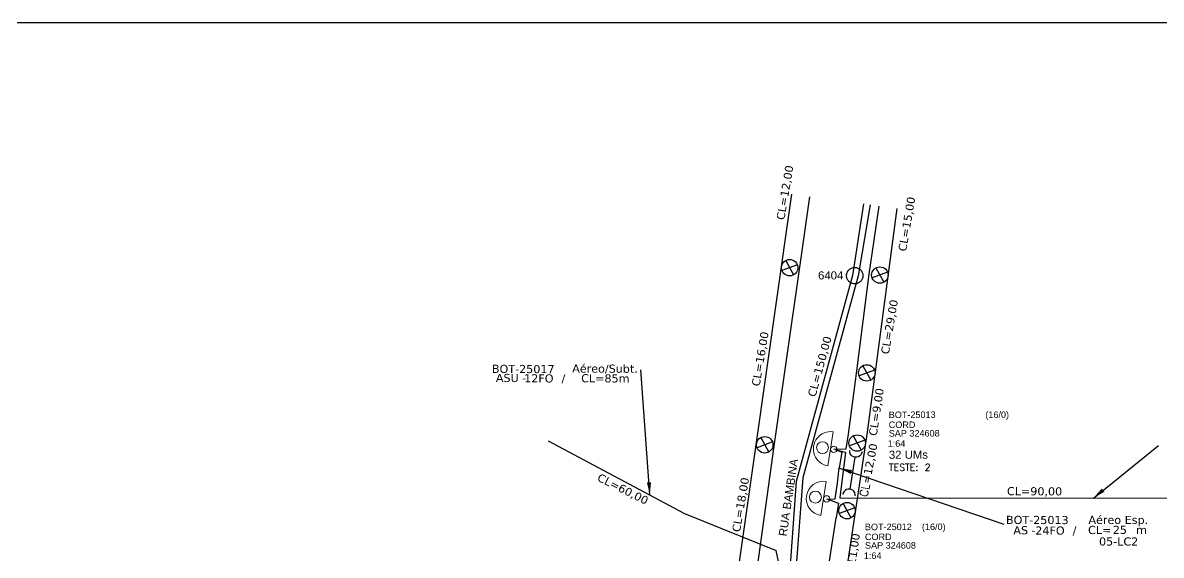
# Model space of a CAD drawing. Extents: x -89 to 749, y 705 to 1299.
# Drawn here: x 441.5 to 623.8, y 1213.6 to 1299 of the extents above; entities that cross this region are included whole.
import ezdxf
from ezdxf.enums import TextEntityAlignment as Align

# ---------------------------------------------------------------- set-up
doc = ezdxf.new("R2010")
doc.units = 0
doc.linetypes.add('PHANTOM2', pattern=[1.25, 0.625, -0.125, 0.125, -0.125, 0.125, -0.125])
for name, color, linetype in [('10.1-Caixas Subterrâneas', 5, 'Continuous'), ('10.4-Postes', 1, 'Continuous'), ('CAP a instalar', 1, 'Continuous'), ('celulas gpon', 7, 'Continuous'), ('label_cabos', 7, 'Continuous'), ('Legenda', 1, 'Continuous'), ('QUADRA', 7, 'Continuous')]:
    doc.layers.add(name, color=color, linetype=linetype)
for name, color, linetype, lineweight in [("20.0-LEGENDA DOS CDO'S", 1, 'Continuous', 0), ('20.2-CDO_POSTE', 1, 'Continuous', 5), ('20.6-CORDOALHA_SUPORTE', 7, 'Continuous', 25), ('CORDOALHA_SUPORTE', 7, 'Continuous', 25), ('Segmento Logradouro Texto', 7, 'Continuous', 0)]:
    doc.layers.add(name, color=color, linetype=linetype, lineweight=lineweight)
doc.layers.add('EXTRA', color=50, linetype='Continuous', plot=False)
doc.styles.add('ARIAL', font='arial.ttf')
doc.styles.add('DIGICADE', font='arial.ttf')
doc.styles.add('ROMANS', font='romans')
doc.styles.add('siredit', font='verdana.ttf')
doc.styles.get("Standard").update_dxf_attribs({"font": 'arial.ttf'})
doc.linetypes.add('FENCELINE1', pattern='A,0.25,-0.1,[133,ltypeshp.shx,S=0.1,R=0,X=-0.1,Y=0],-0.1,1', length=1.45)
doc.dimstyles.new('CC', dxfattribs={"dimtxt": 1, "dimasz": 2, "dimexe": 0.18, "dimexo": 0.0625, "dimgap": 0.09, "dimtad": 0, "dimdec": 0, "dimrnd": 1, "dimzin": 0, "dimdsep": 46, "dimtxsty": 'siredit', "dimblk": 'NONE', "dimcen": 0, "dimse1": 1, "dimse2": 1, "dimsd1": 1, "dimsd2": 1, "dimclrt": 7, "dimadec": 0, "dimazin": 0, "dimtfac": 1, "dimtdec": 0, "dimtofl": 0, "dimtmove": 0, "dimatfit": 3, "dimfxl": 0, "dimtolj": 1, "dimtzin": 0, "dimarcsym": 0})

# ---------------------------------------------------------------- blocks, each defined once
blk = doc.blocks.new('Inst CDOE-16 CAIXA DIST OPT CDOE 48F_16D C_SPL_2_1_8')
at = {"layer": "20.0-LEGENDA DOS CDO'S", "color": 0}
for tag, p, style, flags in [('ID_ATIVIDADE', (0.12, 6.47), 'ARIAL', 3), ('FATOR', (7.92, 6.47), 'ARIAL', 1), ('QTDE', (0.1, -1.17), 'DIGICADE', 3)]:
    blk.add_attdef(tag, p, '', height=0.8, rotation=0.118, dxfattribs=dict(at, style=style, flags=flags))
at = {"layer": "20.0-LEGENDA DOS CDO'S", "color": 0, "style": 'ARIAL'}
for tag, p, height in [('FID', (0.12, 5.25), 0.8), ('CORDOALHA', (0.12, 4.02), 0.8), ('SAP', (0.12, 2.96), 0.8), ('1:XX', (-0.01, 1.7), 0.8), ('UMS', (0.14, 0.22), 1)]:
    blk.add_attdef(tag, p, '', height=height, rotation=0.118, dxfattribs=at)
blk.add_attdef('FIBRAS_UTILIZADAS', text='', height=0.8, rotation=0.118, dxfattribs=at).set_placement((13.48, 5.26), align=Align.CENTER)
blk = doc.blocks.new('Teste  FTTH')
at = {"color": 0, "lineweight": 0, "style": 'ROMANS'}
for tag, p in [('TESTE', (-2.302, -0.29)), ('QTDE', (0.212, -0.29))]:
    blk.add_attdef(tag, p, '', height=0.48, dxfattribs=at)
for tag, p, flags in [('FID', (-2.227, -1.253), 1), ('FATOR', (-2.227, -2.028), 3), ('ID_ATIVIDADE', (-2.227, -2.716), 3)]:
    blk.add_attdef(tag, p, '', height=0.48, dxfattribs=dict(at, flags=flags))
blk = doc.blocks.new('MHMZ')
at = {"linetype": 'PHANTOM2'}
blk.add_circle((0, 0), 0.0000101, dxfattribs=at)
blk = doc.blocks.new('CDOE_CT_POSTE')
at = {"layer": "20.0-LEGENDA DOS CDO'S", "color": 0, "style": 'ARIAL'}
for tag, p in [('CDO_N', (0.12, 5.25)), ('CORDOALHA', (0.12, 4.02)), ('SAP', (0.12, 2.96)), ('1:XX', (0.14, 1.23)), ('UMS', (0.14, 0.22))]:
    blk.add_attdef(tag, p, '', height=0.68, rotation=0.118, dxfattribs=at)
blk.add_attdef('FIBRAS_UTILIZADAS', text='', height=0.68, rotation=0.118, dxfattribs=at).set_placement((7.83, 5.26), align=Align.CENTER)
blk = doc.blocks.new('Inst CORD ALUMINIO 4.8 MM 3F')
at = {"layer": '20.6-CORDOALHA_SUPORTE', "color": 0, "lineweight": 0, "style": 'ROMANS'}
blk.add_attdef('LANCE', text='', height=1, dxfattribs=at).set_placement((-0.54, -2.21), align=Align.RIGHT)
at = {"layer": '20.6-CORDOALHA_SUPORTE', "color": 0, "style": 'siredit'}
blk.add_attdef('QTDE', (-0.54, -2.21), '', height=1, rotation=359.69, dxfattribs=at)
at = {"layer": '20.6-CORDOALHA_SUPORTE', "color": 0, "lineweight": 0, "style": 'ROMANS'}
for tag, p, flags in [('FATOR', (-5.2, -4.44), 3), ('ID_ATIVIDADE', (-5.2, -6.67), 3), ('FID', (-5.2, -8.9), 1)]:
    blk.add_attdef(tag, p, '', height=1, dxfattribs=dict(at, flags=flags))
blk = doc.blocks.new('Inst CB ESP CFOA-SM-AS-80-TS-24')
at = {"layer": 'label_cabos', "color": 0, "style": 'siredit'}
for tag, flags, p in [('ID_ATIVIDADE', 3, (1.31, 2.67)), ('FATOR', 1, (11.56, 2.55))]:
    blk.add_attdef(tag, text='', height=1, rotation=359.69, dxfattribs=dict(at, flags=flags)).set_placement(p, align=Align.MIDDLE_CENTER)
for tag, p in [('DESTINO_CABO', (3.13, 1.26)), ('TIPO_CABO', (13.11, 1.24)), ('TIPO_CABO', (1.76, 0)), ('CABO', (4.69, -0.05)), ('/', (7.71, -0.05)), ('LANCE', (10.81, 0)), ('UND', (15.96, 0)), ('FID', (13.15, -1.41))]:
    blk.add_attdef(tag, text='', height=1, rotation=359.69, dxfattribs=at).set_placement(p, align=Align.MIDDLE_CENTER)
blk.add_attdef('QTDE', (12.43, -0.47), '', height=1, rotation=359.69, dxfattribs=at)
blk = doc.blocks.new('_None')
blk = doc.blocks.new('LEGENDA DOS CABOS')
at = {"layer": 'EXTRA', "color": 0, "style": 'siredit'}
for tag, p in [('ID', (4.6, 0.97)), ('XX', (9.03, 0.97))]:
    blk.add_attdef(tag, text='', height=0.48, rotation=359.69, dxfattribs=at).set_placement(p, align=Align.MIDDLE_CENTER)
at = {"layer": 'Legenda', "color": 0, "style": 'siredit'}
for tag, p in [('TIPO_CABO', (1.31, 0)), ('CABO', (4.69, -0.05)), ('/', (6.81, -0.05)), ('METROS', (10.03, -0.05))]:
    blk.add_attdef(tag, text='', height=0.8, rotation=359.69, dxfattribs=at).set_placement(p, align=Align.MIDDLE_CENTER)

msp = doc.modelspace()

# ---------------------------------------------------------------- linework, layer by layer
msp.add_lwpolyline([(-89.32, 705.02), (749.25, 705.02), (749.25, 1299.02), (-89.32, 1299.02), (-89.32, 705.02)])
at = {"layer": '10.4-Postes', "color": 10}
for points in [[(565.54, 1260.2), (563.07, 1259.28)], [(563.68, 1260.9), (564.94, 1258.58)], [(580, 1259.02), (577.52, 1258.1)], [(578.13, 1259.72), (579.39, 1257.4)], [(576.03, 1244.03), (577.29, 1241.71)], [(577.9, 1243.33), (575.43, 1242.41)], [(574.49, 1232.78), (575.75, 1230.46)], [(561.55, 1231.8), (559.08, 1230.87)], [(559.69, 1232.5), (560.95, 1230.18)], [(576.35, 1232.08), (573.88, 1231.16)], [(572.87, 1221.94), (574.13, 1219.62)], [(574.74, 1221.24), (572.26, 1220.32)]]:
    msp.add_lwpolyline(points, dxfattribs=at)
for centre in [(564.31, 1259.74), (578.76, 1258.56), (576.66, 1242.87), (560.32, 1231.34), (575.12, 1231.62), (573.5, 1220.78)]:
    msp.add_circle(centre, 1.32, dxfattribs=at)
at = {"layer": '20.2-CDO_POSTE', "color": 7}
for p, q in [((571.29, 1233.42), (570.44, 1227.96)), ((570.44, 1227.96), (571.29, 1233.42))]:
    msp.add_line(p, q, dxfattribs=at)
at = {"layer": '20.2-CDO_POSTE', "color": 8}
msp.add_line((570.15, 1225.48), (569.31, 1220.02), dxfattribs=at)
at = {"layer": '20.2-CDO_POSTE', "color": 7}
for centre, radius in [((569.57, 1230.89), 0.953), ((569.57, 1230.89), 0.953), ((571.37, 1230.62), 0.511), ((571.37, 1230.62), 0.511)]:
    msp.add_circle(centre, radius, dxfattribs=at)
at = {"layer": '20.2-CDO_POSTE', "color": 8}
for centre, radius in [((568.43, 1222.95), 0.953), ((570.23, 1222.67), 0.511)]:
    msp.add_circle(centre, radius, dxfattribs=at)
at = {"layer": '20.2-CDO_POSTE', "color": 7}
msp.add_arc((570.86, 1230.69), 2.76, 81.2164, 261.2164, dxfattribs=at)
msp.add_arc((570.86, 1230.69), 2.76, 81.2164, 261.2164, dxfattribs=at)
at = {"layer": '20.2-CDO_POSTE', "color": 8}
msp.add_arc((569.73, 1222.75), 2.76, 81.217, 261.217, dxfattribs=at)
at = {"layer": 'CAP a instalar', "color": 7, "linetype": 'FENCELINE1', "ltscale": 5}
for points in [[(555.22, 1184.5), (555.22, 1184.5), (558.45, 1206.74), (561.82, 1231.14), (565.87, 1259.47), (567.56, 1271.12)], [(571.59, 1230.58), (572.65, 1230.17), (572.26, 1227.66)], [(571.98, 1225.2), (572.26, 1227.66)], [(570.46, 1222.63), (571.59, 1222.7), (571.98, 1225.21)], [(570.23, 1222.67), (572.13, 1222.01), (571.76, 1219.62)], [(563.33, 1165.35), (567.03, 1188.11), (569.3, 1203.72), (571.76, 1219.61), (571.76, 1219.61)]]:
    msp.add_lwpolyline(points, dxfattribs=at)
at = {"layer": 'CAP a instalar', "color": 8, "ltscale": 5}
msp.add_lwpolyline([(576.12, 1269.97), (574.37, 1258.48), (565.36, 1225.48), (561.21, 1167.25), (556.06, 1167.16), (557.4, 1128.36), (557.58, 1125.34), (553.57, 1103.46), (573.78, 1084.22), (577.37, 1084.13), (579.45, 1083.62)], dxfattribs=at)
at = {"layer": 'CAP a instalar', "color": 252, "ltscale": 5}
msp.add_lwpolyline([(577.21, 1269.82), (575.29, 1258.42), (566.43, 1226.02), (561.92, 1166.6), (557.51, 1166.6), (557.81, 1138.6)], dxfattribs=at)
at = {"layer": 'CAP a instalar', "color": 252, "linetype": 'FENCELINE1', "ltscale": 5}
for points in [[(573.74, 1233.06), (575.06, 1243.21), (577.06, 1258.71), (578.66, 1269.62)], [(571.37, 1230.62), (573.37, 1230.67), (573.74, 1233.06)], [(571.59, 1230.58), (573.26, 1230.15), (572.36, 1222.83)]]:
    msp.add_lwpolyline(points, dxfattribs=at)
at = {"layer": 'CAP a instalar', "color": 8, "linetype": 'FENCELINE1', "ltscale": 5}
for points in [[(525.61, 1231.98), (547.46, 1220.35), (562.16, 1214.4)], [(563.04, 1210.12), (562.16, 1214.4)]]:
    msp.add_lwpolyline(points, dxfattribs=at)
at = {"layer": 'CAP a instalar', "color": 252, "linetype": 'FENCELINE1'}
msp.add_lwpolyline([(572.36, 1222.83), (628.84, 1222.8)], dxfattribs=at)
at = {"layer": 'CORDOALHA_SUPORTE'}
for points in [[(575.9, 1230.22, -1), (573.93, 1230.42)], [(574.81, 1223.16, 1), (572.84, 1223.37)]]:
    msp.add_lwpolyline(points, format="xyb", dxfattribs=at)
msp.add_lwpolyline([(574.75, 1229.34), (573.93, 1224.25)], dxfattribs=at)
at = {"layer": 'QUADRA'}
for points in [[(446.6, 1088.06), (478.42, 1083.55), (526.89, 1077.09), (534.32, 1075.74), (534.98, 1075.79), (535.52, 1076.13), (535.82, 1076.74), (545.89, 1140.78), (555.2, 1205.06), (564.27, 1268.9), (564.66, 1271.51)], [(446.6, 1088.06), (478.42, 1083.55), (526.89, 1077.09), (534.32, 1075.74), (534.98, 1075.79), (535.52, 1076.13), (535.82, 1076.74), (545.89, 1140.78), (555.2, 1205.06), (564.27, 1268.9), (564.66, 1271.51)], [(581.48, 1269.24), (576.72, 1233.39), (562.7, 1139.78), (559.06, 1124.18), (557.01, 1113.76), (557.2, 1113.17), (557.67, 1112.76), (558.29, 1112.61), (611.72, 1113.9), (650.78, 1115.97)], [(581.48, 1269.24), (576.72, 1233.39), (562.7, 1139.78), (559.06, 1124.18), (557.01, 1113.76), (557.2, 1113.17), (557.67, 1112.76), (558.29, 1112.61), (611.72, 1113.9), (650.78, 1115.97)]]:
    msp.add_lwpolyline(points, dxfattribs=at)

# ---------------------------------------------------------------- block references
at = {"color": 0, "lineweight": 0}
ref = msp.add_blockref('Inst CORD ALUMINIO 4.8 MM 3F', (565.27, 1182.33), dxfattribs=dict(at, xscale=1.3, yscale=1.3, zscale=1.3, rotation=79.3694064415638))
ref.add_attrib('QTDE', '12,00', (577.42, 1226.41), dxfattribs={"layer": '20.6-CORDOALHA_SUPORTE', "color": 0, "height": 1.3, "rotation": 79.0594, "style": 'siredit'})
ref.add_attrib('LANCE', 'CL=', dxfattribs={"layer": '20.6-CORDOALHA_SUPORTE', "color": 0, "lineweight": 0, "height": 1.3, "rotation": 79.3694, "style": 'ROMANS'}).set_placement((577.42, 1226.41), align=Align.RIGHT)
at = {"layer": '10.1-Caixas Subterrâneas', "xscale": 130000, "yscale": 130000, "zscale": 130000}
msp.add_blockref('MHMZ', (574.73, 1258.48), dxfattribs=at)
at = {"layer": "20.0-LEGENDA DOS CDO'S", "color": 7, "lineweight": 0, "xscale": 1.3, "yscale": 1.3, "zscale": 1.3}
msp.add_blockref('Inst CDOE-16 CAIXA DIST OPT CDOE 48F_16D C_SPL_2_1_8', (580.02, 1228.81), dxfattribs=at).add_auto_attribs({'FID': 'BOT-25013', 'CORDOALHA': 'CORD', 'SAP': 'SAP 324608', '1:XX': '1:64', 'UMS': '32 UMs', 'FIBRAS_UTILIZADAS': '(16/0)'})
at = {"layer": "20.0-LEGENDA DOS CDO'S", "lineweight": 0, "xscale": 2.275649999999991, "yscale": 2.275649999999995, "zscale": 2.275649999999995, "rotation": 0.004078562105398154}
msp.add_blockref('Teste  FTTH', (585.45, 1227.84), dxfattribs=at).add_auto_attribs({'TESTE': 'TESTE:', 'QTDE': '2'})
at = {"layer": "20.0-LEGENDA DOS CDO'S", "color": 252}
ref = msp.add_blockref('CDOE_CT_POSTE', (576.2, 1210.83), dxfattribs=dict(at, xscale=1.3, yscale=1.3, zscale=1.3))
ref.add_attrib('CDO_N', 'BOT-25012', (576.36, 1217.65), dxfattribs={"color": 0, "height": 1.04, "rotation": 0.118, "style": 'ARIAL'})
ref.add_attrib('CORDOALHA', 'CORD', (576.36, 1216.06), dxfattribs={"color": 0, "height": 1.04, "rotation": 0.118, "style": 'ARIAL'})
ref.add_attrib('SAP', 'SAP 324608', (576.37, 1214.68), dxfattribs={"color": 0, "height": 1.04, "rotation": 0.118, "style": 'ARIAL'})
ref.add_attrib('1:XX', '1:64', (576.19, 1213.04), dxfattribs={"color": 0, "height": 1.04, "rotation": 0.118, "style": 'ARIAL'})
ref.add_attrib('UMS', 'NÃO INSTALAR', (576.39, 1211.11), dxfattribs={"color": 0, "height": 1.04, "rotation": 0.118, "style": 'ARIAL'})
ref.add_attrib('FIBRAS_UTILIZADAS', '     (16/0)', dxfattribs={"color": 0, "height": 1.04, "rotation": 0.118, "style": 'ARIAL'}).set_placement((586.38, 1217.67), align=Align.CENTER)
at = {"layer": 'label_cabos', "color": 0, "lineweight": 0}
ref = msp.add_blockref('LEGENDA DOS CABOS', (516.13, 1241.38), dxfattribs=dict(at, xscale=1.3, yscale=1.3, zscale=1.3))
ref.add_attrib('ID', 'BOT-25017', dxfattribs={"color": 0, "height": 1.3, "rotation": 359.69, "style": 'siredit'}).set_placement((521.64, 1243.5), align=Align.MIDDLE_CENTER)
ref.add_attrib('CABO', '12FO', dxfattribs={"color": 0, "height": 1.3, "rotation": 359.69, "style": 'siredit'}).set_placement((524.14, 1242), align=Align.MIDDLE_CENTER)
ref.add_attrib('METROS', 'CL=85m', dxfattribs={"color": 0, "height": 1.3, "rotation": 359.69, "style": 'siredit'}).set_placement((534.79, 1242), align=Align.MIDDLE_CENTER)
ref.add_attrib('XX', 'Aéreo/Subt.', dxfattribs={"color": 0, "height": 1.3, "rotation": 359.69, "style": 'siredit'}).set_placement((534.73, 1243.56), align=Align.MIDDLE_CENTER)
ref.add_attrib('/', '/', dxfattribs={"color": 0, "height": 1.3, "rotation": 359.69, "style": 'siredit'}).set_placement((528.08, 1242), align=Align.MIDDLE_CENTER)
ref.add_attrib('TIPO_CABO', 'ASU -', dxfattribs={"color": 0, "height": 1.3, "rotation": 359.69, "style": 'siredit'}).set_placement((519.69, 1242.06), align=Align.MIDDLE_CENTER)
at = {"layer": 'label_cabos'}
ref = msp.add_blockref('Inst CB ESP CFOA-SM-AS-80-TS-24', (599.91, 1217.64), dxfattribs=dict(at, xscale=1.3, yscale=1.3, zscale=1.3, rotation=0.1315642785740551))
ref.add_attrib('DESTINO_CABO', 'BOT-25013', dxfattribs={"color": 0, "height": 1.3, "rotation": 359.8216, "style": 'siredit'}).set_placement((603.97, 1219.29), align=Align.MIDDLE_CENTER)
ref.add_attrib('TIPO_CABO', 'Aéreo Esp.', dxfattribs={"color": 0, "height": 1.3, "rotation": 359.8216, "style": 'siredit'}).set_placement((616.94, 1219.3), align=Align.MIDDLE_CENTER)
ref.add_attrib('CABO', '24FO', dxfattribs={"color": 0, "height": 1.3, "rotation": 359.8216, "style": 'siredit'}).set_placement((606, 1217.59), align=Align.MIDDLE_CENTER)
ref.add_attrib('/', '/', dxfattribs={"color": 0, "height": 1.3, "rotation": 359.8216, "style": 'siredit'}).set_placement((609.93, 1217.6), align=Align.MIDDLE_CENTER)
ref.add_attrib('TIPO_CABO', 'AS - ', dxfattribs={"color": 0, "height": 1.3, "rotation": 359.8216, "style": 'siredit'}).set_placement((602.2, 1217.64), align=Align.MIDDLE_CENTER)
ref.add_attrib('FID', '05-LC2', dxfattribs={"color": 0, "height": 1.3, "rotation": 359.8216, "style": 'siredit'}).set_placement((617, 1215.84), align=Align.MIDDLE_CENTER)
ref.add_attrib('LANCE', 'CL=', dxfattribs={"color": 0, "height": 1.3, "rotation": 359.8216, "style": 'siredit'}).set_placement((613.96, 1217.68), align=Align.MIDDLE_CENTER)
ref.add_attrib('QTDE', '25', (616.06, 1217.06), dxfattribs={"color": 0, "height": 1.3, "rotation": 359.8216, "style": 'siredit'})
ref.add_attrib('UND', 'm', dxfattribs={"color": 0, "height": 1.3, "rotation": 359.8216, "style": 'siredit'}).set_placement((620.66, 1217.69), align=Align.MIDDLE_CENTER)

# ---------------------------------------------------------------- texts
at = {"layer": '10.1-Caixas Subterrâneas'}
msp.add_text('6404', height=1.3, dxfattribs=at).set_placement((568.86, 1257.86))
at = {"layer": 'celulas gpon', "style": 'siredit'}
for s, rotation, p in [('CL=12,00', 80.3785, (563.45, 1267.32)), ('CL=15,00', 80.3785, (582.97, 1262.28)), ('CL=29,00', 80.3785, (580.19, 1245.79)), ('CL=16,00', 80.3785, (559.49, 1240.65)), ('CL=150,00', 74.775, (568.43, 1238.92)), ('CL=9,00', 81.4439, (578.25, 1232.7)), ('CL=60,00', 333.3786, (533.36, 1225.66)), ('CL=18,00', 80.3785, (556.35, 1217.27)), ('CL=90,00', 359.7515, (599.11, 1223.26)), ('CL=11,00', 81.4439, (574.27, 1208.3))]:
    msp.add_text(s, height=1.3, rotation=rotation, dxfattribs=at).set_placement(p)
at = {"layer": 'Segmento Logradouro Texto', "linetype": 'Continuous', "insert": (562.53, 1216.8), "char_height": 1.3, "width": 12.8803, "attachment_point": 1, "rotation": 81.4873, "style": 'DIGICADE'}
msp.add_mtext('\\fArial|b0|i0|c0|p34;\\W1.0000000000;\\T1.0000000000;\\o\\lRUA BAMBINA', dxfattribs=at)
msp.add_mtext('\\fArial|b0|i0|c0|p34;\\W1.0000000000;\\T1.0000000000;\\o\\lRUA BAMBINA', dxfattribs=at)

# ---------------------------------------------------------------- leaders
at = {"layer": 'label_cabos'}
for points in [[(541.92, 1223.33), (540.49, 1243.38)], [(612.96, 1222.81), (623.36, 1231.25)], [(572.29, 1227.62), (598.63, 1218.62)]]:
    msp.add_leader(points, dimstyle='CC', override={"dimgap": 0.09, "dimtad": 0}, dxfattribs=at)

doc.saveas('drawing.dxf')
